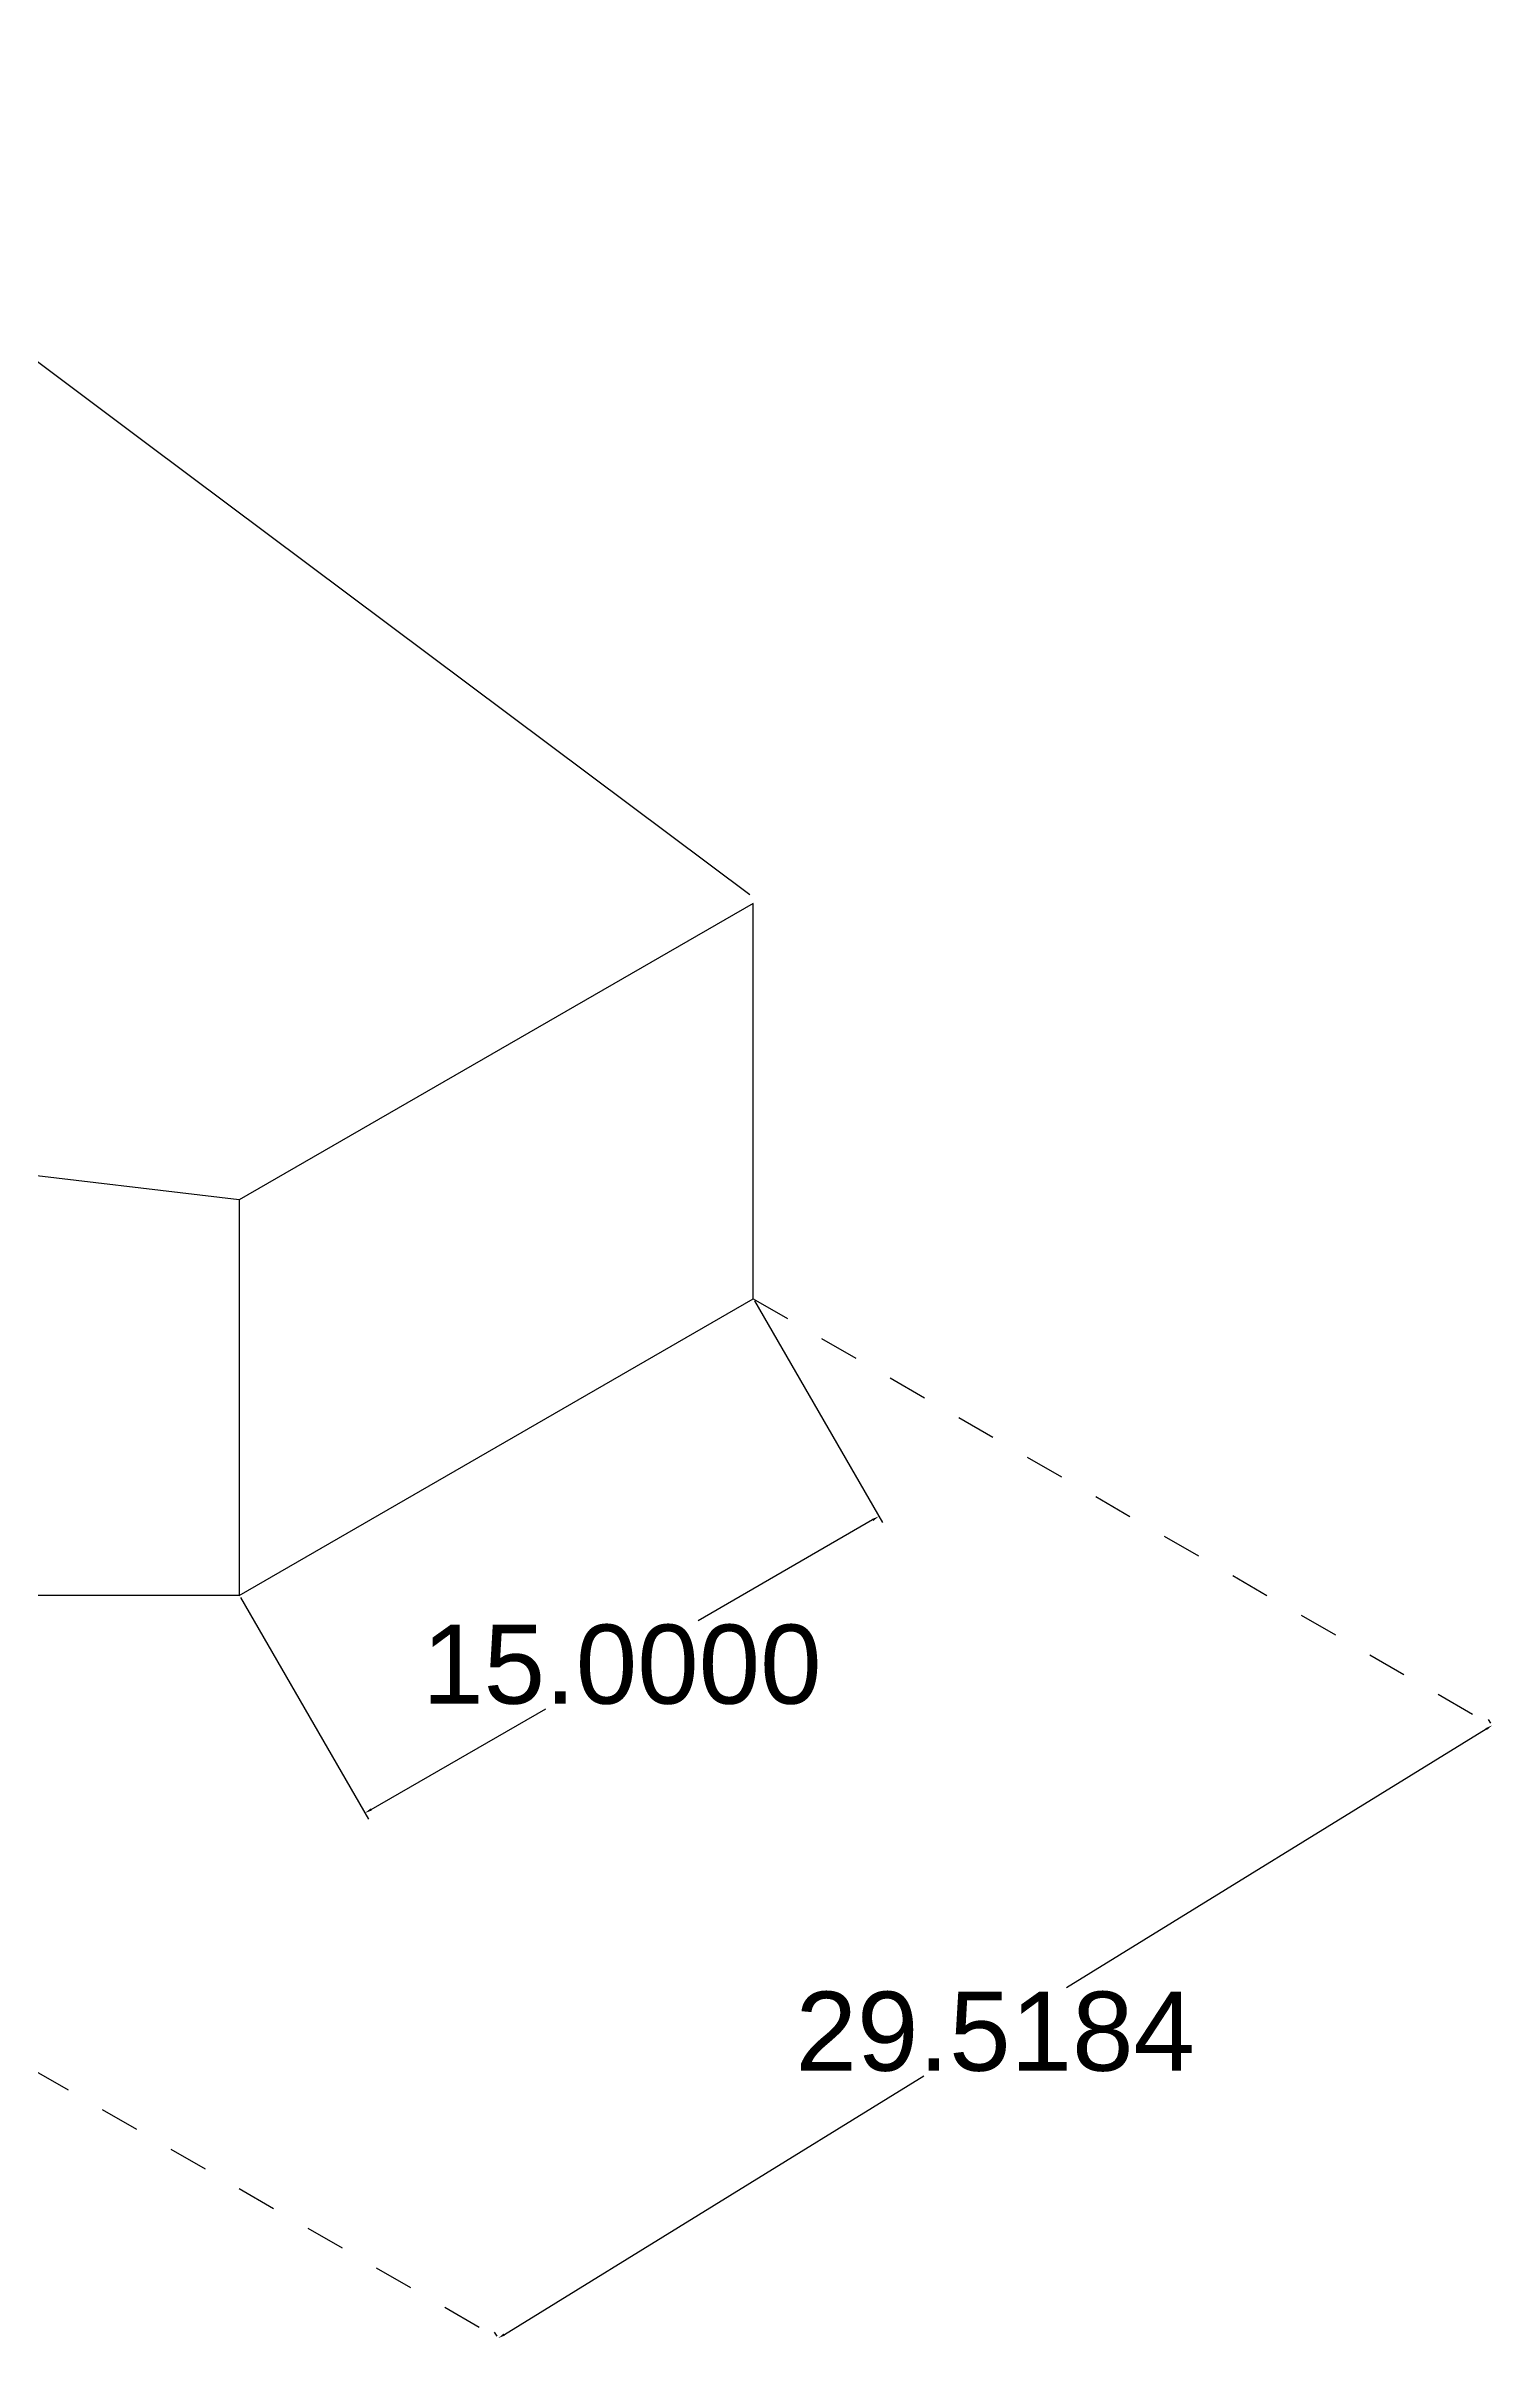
# Model space of a CAD drawing. Header units: millimetres. Extents: x 2399 to 3280, y 1312 to 2501.
# Drawn here: x 2530.4 to 2567, y 2172.4 to 2230.4 of the extents above; entities that cross this region are included whole.
import ezdxf

# ---------------------------------------------------------------- set-up
doc = ezdxf.new("R2010")
doc.units = ezdxf.units.MM
doc.linetypes.add('JIS_02_1.0', pattern=[2, 1, -1])
doc.styles.get("Standard").update_dxf_attribs({"font": 'arial.ttf', "height": 2})
doc.dimstyles.get("Standard").update_dxf_attribs({"dimtxt": 0.18, "dimasz": 0.18, "dimexe": 0.18, "dimexo": 0.0625, "dimgap": 0.09, "dimtad": 0, "dimtih": 1, "dimtoh": 1, "dimdec": 4, "dimzin": 0, "dimdsep": 46, "dimtxsty": 'Standard', "dimcen": 0.09, "dimadec": 0, "dimazin": 0, "dimtfac": 1, "dimtdec": 4, "dimtofl": 0, "dimtmove": 0, "dimatfit": 3, "dimfxl": 1, "dimtolj": 1, "dimtzin": 0, "dimarcsym": 0})

# ---------------------------------------------------------------- blocks, each defined once
blk = doc.blocks.new('*D11')
at = {"color": 0, "lineweight": -2, "transparency": 16777216}
for p, q in [((2548.33, 2198.651), (2551.565, 2193.047)), ((2551.319, 2193.113), (2546.905, 2190.564)), ((2535.339, 2191.151), (2538.575, 2185.547)), ((2538.641, 2185.793), (2543.056, 2188.341))]:
    blk.add_line(p, q, dxfattribs=at)
at = {"color": 0, "transparency": 16777216}
for points in [[(2551.304, 2193.139), (2551.334, 2193.087), (2551.475, 2193.203)], [(2538.626, 2185.819), (2538.656, 2185.767), (2538.485, 2185.703)]]:
    blk.add_solid(points, dxfattribs=at)
at = {"layer": 'Defpoints', "color": 0, "transparency": 16777216}
for p in [(2548.299, 2198.705), (2551.475, 2193.203), (2535.308, 2191.205)]:
    blk.add_point(p, dxfattribs=at)
at = {"color": 0, "transparency": 16777216, "insert": (2544.98, 2189.453), "char_height": 2, "attachment_point": 5}
blk.add_mtext('\\A1;15.0000', dxfattribs=at)
blk = doc.blocks.new('*D12')
at = {"color": 0, "lineweight": -2, "transparency": 16777216}
for p, q in [((2566.828, 2187.824), (2556.221, 2181.283)), ((2566.949, 2187.972), (2566.887, 2188.072)), ((2542.009, 2172.519), (2552.617, 2179.06)), ((2541.823, 2172.478), (2541.762, 2172.578))]:
    blk.add_line(p, q, dxfattribs=at)
at = {"color": 0, "transparency": 16777216}
for points in [[(2566.813, 2187.85), (2566.844, 2187.798), (2566.981, 2187.918)], [(2541.994, 2172.545), (2542.025, 2172.493), (2541.856, 2172.425)]]:
    blk.add_solid(points, dxfattribs=at)
at = {"layer": 'Defpoints', "color": 0, "transparency": 16777216}
for p in [(2566.981, 2187.918), (2566.981, 2187.918), (2541.856, 2172.425)]:
    blk.add_point(p, dxfattribs=at)
at = {"color": 0, "transparency": 16777216, "insert": (2554.419, 2180.172), "char_height": 2, "attachment_point": 5}
blk.add_mtext('\\A1;29.5184', dxfattribs=at)

msp = doc.modelspace()

# ---------------------------------------------------------------- linework, layer by layer
for p, q in [((2532.97442, 2220.32426), (2519.51806, 2230.38869)), ((2548.21646, 2208.92426), (2532.97442, 2220.32426)), ((2548.29852, 2208.7051), (2535.30814, 2201.2051)), ((2548.29852, 2198.7051), (2548.29852, 2208.7051)), ((2535.30814, 2201.2051), (2509.32738, 2204.3051)), ((2535.30814, 2201.2051), (2535.30814, 2191.2051)), ((2535.30814, 2191.2051), (2548.29852, 2198.7051)), ((2535.30814, 2191.2051), (2509.32738, 2191.2051))]:
    msp.add_line(p, q)
at = {"color": 7, "linetype": 'JIS_02_1.0', "true_color": 0xffffff}
for p, q in [((2548.29852, 2198.7051), (2566.98147, 2187.9185)), ((2509.32738, 2191.2051), (2541.85626, 2172.42454))]:
    msp.add_line(p, q, dxfattribs=at)

# ---------------------------------------------------------------- dimensions: what is measured, and where the dimension line sits
at = {"color": 152, "true_color": 0x2776bb}
for p1, p2, distance, picture, middle in [((2535.30814, 2191.2051), (2548.29852, 2198.7051), -6.35369, '*D11', (2544.98018, 2189.45264)), ((2541.856262, 2172.424542), (2566.981467, 2187.918498), 0, '*D12', (2554.418865, 2180.17152))]:
    dim = msp.add_aligned_dim(p1=p1, p2=p2, distance=distance, dimstyle='Standard', dxfattribs=at)
    dim.commit()
    dim.dimension.update_dxf_attribs({"geometry": picture, "text_midpoint": middle})

doc.saveas('drawing.dxf')
